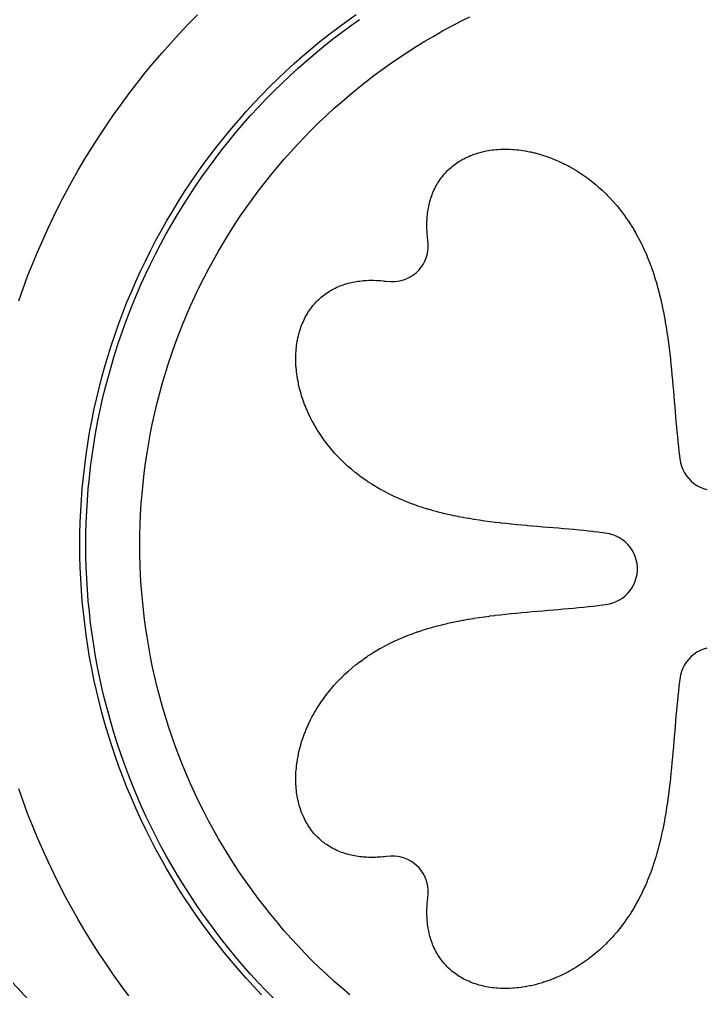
# Model space of a CAD drawing. Header units: metres. Extents: x 10 to 1210, y 10 to 2773.
# Drawn here: x 792.9 to 907.3, y 1684.5 to 1846.6 of the extents above; entities that cross this region are included whole.
import ezdxf

# ---------------------------------------------------------------- set-up
doc = ezdxf.new("R2010")
doc.units = ezdxf.units.M
for name, color, linetype in [('ACIKLIK', 5, 'Continuous'), ('CAM_SABLON', 4, 'Continuous'), ('DIS_KENAR_V91_Z3', 1, 'Continuous'), ('LAMBA_T4_Z4', 3, 'Continuous')]:
    doc.layers.add(name, color=color, linetype=linetype)

msp = doc.modelspace()

# ---------------------------------------------------------------- linework, layer by layer
at = {"layer": 'ACIKLIK'}
msp.add_lwpolyline([(848.01, 1683.93), (846.71, 1685.04), (845.43, 1686.17), (844.16, 1687.33), (842.92, 1688.51), (841.7, 1689.7), (840.51, 1690.92), (839.33, 1692.16), (838.17, 1693.43), (837.04, 1694.71), (835.93, 1696.01), (834.84, 1697.33), (833.78, 1698.67), (832.73, 1700.02), (831.72, 1701.4), (830.72, 1702.79), (829.76, 1704.2), (828.81, 1705.63), (827.89, 1707.07), (827, 1708.53), (826.13, 1710), (825.29, 1711.49), (824.47, 1712.99), (823.68, 1714.51), (822.92, 1716.04), (822.18, 1717.58), (821.47, 1719.14), (820.79, 1720.71), (820.14, 1722.29), (819.51, 1723.88), (818.91, 1725.48), (818.34, 1727.09), (817.8, 1728.72), (817.28, 1730.35), (816.8, 1731.99), (816.34, 1733.64), (815.91, 1735.29), (815.51, 1736.96), (815.14, 1738.62), (814.8, 1740.3), (814.49, 1741.98), (814.21, 1743.67), (813.95, 1745.36), (813.73, 1747.06), (813.54, 1748.76), (813.37, 1750.46), (813.24, 1752.16), (813.14, 1753.87), (813.06, 1755.58), (813.02, 1757.29), (813, 1759), (813.02, 1760.71), (813.06, 1762.42), (813.14, 1764.13), (813.24, 1765.84), (813.37, 1767.54), (813.54, 1769.24), (813.73, 1770.94), (813.95, 1772.64), (814.21, 1774.33), (814.49, 1776.02), (814.8, 1777.7), (815.14, 1779.38), (815.51, 1781.04), (815.91, 1782.71), (816.34, 1784.36), (816.8, 1786.01), (817.28, 1787.65), (817.8, 1789.28), (818.34, 1790.91), (818.91, 1792.52), (819.51, 1794.12), (820.14, 1795.71), (820.79, 1797.29), (821.47, 1798.86), (822.18, 1800.42), (822.92, 1801.96), (823.68, 1803.49), (824.47, 1805.01), (825.29, 1806.51), (826.13, 1808), (827, 1809.47), (827.89, 1810.93), (828.81, 1812.37), (829.76, 1813.8), (830.72, 1815.21), (831.72, 1816.6), (832.73, 1817.98), (833.78, 1819.33), (834.84, 1820.67), (835.93, 1821.99), (837.04, 1823.29), (838.17, 1824.57), (839.33, 1825.84), (840.51, 1827.08), (841.7, 1828.3), (842.92, 1829.49), (844.16, 1830.67), (845.43, 1831.83), (846.71, 1832.96), (848.01, 1834.07), (849.33, 1835.16), (850.67, 1836.22), (852.02, 1837.27), (853.4, 1838.28), (854.79, 1839.28), (856.2, 1840.24), (857.63, 1841.19), (859.07, 1842.11), (860.53, 1843), (862, 1843.87), (863.49, 1844.71), (864.99, 1845.53), (866.51, 1846.32), (868.04, 1847.08)], dxfattribs=at)
at = {"layer": 'CAM_SABLON'}
msp.add_lwpolyline([(835.34, 1683.34), (834.03, 1684.67), (832.75, 1686.03), (831.48, 1687.4), (830.25, 1688.8), (829.03, 1690.22), (827.85, 1691.66), (826.68, 1693.12), (825.55, 1694.61), (824.44, 1696.11), (823.35, 1697.63), (822.29, 1699.17), (821.26, 1700.72), (820.26, 1702.3), (819.28, 1703.89), (818.34, 1705.5), (817.42, 1707.13), (816.53, 1708.77), (815.66, 1710.42), (814.83, 1712.09), (814.03, 1713.78), (813.25, 1715.48), (812.51, 1717.19), (811.79, 1718.92), (811.11, 1720.65), (810.45, 1722.4), (809.83, 1724.16), (809.24, 1725.94), (808.68, 1727.72), (808.15, 1729.51), (807.65, 1731.31), (807.18, 1733.11), (806.74, 1734.93), (806.34, 1736.75), (805.97, 1738.58), (805.63, 1740.42), (805.32, 1742.26), (805.04, 1744.11), (804.8, 1745.96), (804.59, 1747.82), (804.41, 1749.67), (804.26, 1751.54), (804.15, 1753.4), (804.07, 1755.27), (804.02, 1757.13), (804, 1759), (804.02, 1760.87), (804.07, 1762.73), (804.15, 1764.6), (804.26, 1766.46), (804.41, 1768.33), (804.59, 1770.18), (804.8, 1772.04), (805.04, 1773.89), (805.32, 1775.74), (805.63, 1777.58), (805.97, 1779.42), (806.34, 1781.25), (806.74, 1783.07), (807.18, 1784.89), (807.65, 1786.69), (808.15, 1788.49), (808.68, 1790.28), (809.24, 1792.06), (809.83, 1793.84), (810.45, 1795.6), (811.11, 1797.35), (811.79, 1799.08), (812.51, 1800.81), (813.25, 1802.52), (814.03, 1804.22), (814.83, 1805.91), (815.66, 1807.58), (816.53, 1809.23), (817.42, 1810.87), (818.34, 1812.5), (819.28, 1814.11), (820.26, 1815.7), (821.26, 1817.28), (822.29, 1818.83), (823.35, 1820.37), (824.44, 1821.89), (825.55, 1823.39), (826.68, 1824.88), (827.85, 1826.34), (829.03, 1827.78), (830.25, 1829.2), (831.48, 1830.6), (832.75, 1831.97), (834.03, 1833.33), (835.34, 1834.66), (836.67, 1835.97), (838.03, 1837.25), (839.4, 1838.52), (840.8, 1839.75), (842.22, 1840.97), (843.66, 1842.15), (845.12, 1843.32), (846.61, 1844.45), (848.11, 1845.56), (849.63, 1846.65)], dxfattribs=at)
at = {"layer": 'DIS_KENAR_V91_Z3'}
for points in [[(792.81, 1799.7), (793.54, 1801.75), (794.3, 1803.8), (795.1, 1805.83), (795.94, 1807.84), (796.81, 1809.84), (797.71, 1811.83), (798.65, 1813.8), (799.62, 1815.75), (800.63, 1817.68), (801.67, 1819.6), (802.75, 1821.5), (803.85, 1823.38), (804.99, 1825.24), (806.17, 1827.08), (807.37, 1828.9), (808.61, 1830.7), (809.87, 1832.47), (811.17, 1834.23), (812.5, 1835.96), (813.86, 1837.67), (815.24, 1839.35), (816.66, 1841.01), (818.11, 1842.64), (819.58, 1844.25), (821.08, 1845.83), (822.61, 1847.39)], [(907.52, 1741.77), (906.95, 1741.59), (906.4, 1741.36), (905.88, 1741.08), (905.39, 1740.74), (904.93, 1740.36), (904.51, 1739.93), (904.14, 1739.47), (903.82, 1738.97), (903.54, 1738.44), (903.32, 1737.88), (903.16, 1737.31), (903.03, 1736.57), (902.98, 1736.21), (902.98, 1736.15), (902.89, 1735.42), (902.88, 1735.36), (902.8, 1734.62), (902.79, 1734.57), (902.71, 1733.81), (902.7, 1733.77), (902.62, 1733), (902.54, 1732.17), (902.46, 1731.34), (902.39, 1730.5), (902.31, 1729.65), (902.24, 1728.79), (902.17, 1727.93), (902.09, 1727.06), (902.02, 1726.19), (901.95, 1725.32), (901.95, 1725.32), (901.87, 1724.45), (901.87, 1724.44), (901.8, 1723.58), (901.79, 1723.56), (901.72, 1722.7), (901.71, 1722.68), (901.63, 1721.82), (901.63, 1721.79), (901.55, 1720.94), (901.54, 1720.9), (901.45, 1720.05), (901.45, 1720.02), (901.36, 1719.17), (901.35, 1719.13), (901.25, 1718.29), (901.25, 1718.24), (901.14, 1717.4), (901.14, 1717.35), (901.02, 1716.52), (901.02, 1716.47), (900.9, 1715.64), (900.89, 1715.58), (900.76, 1714.77), (900.75, 1714.7), (900.62, 1713.89), (900.61, 1713.82), (900.47, 1713.02), (900.45, 1712.95), (900.3, 1712.15), (900.29, 1712.07), (900.13, 1711.29), (900.11, 1711.21), (899.94, 1710.43), (899.92, 1710.34), (899.74, 1709.58), (899.72, 1709.49), (899.53, 1708.73), (899.5, 1708.64), (899.3, 1707.89), (899.27, 1707.79), (899.06, 1707.06), (899.03, 1706.95), (898.8, 1706.23), (898.77, 1706.12), (898.52, 1705.37), (898.48, 1705.25), (898.23, 1704.55), (898.19, 1704.44), (897.93, 1703.75), (897.88, 1703.63), (897.61, 1702.96), (897.56, 1702.84), (897.28, 1702.18), (897.22, 1702.05), (896.93, 1701.41), (896.87, 1701.28), (896.56, 1700.65), (896.49, 1700.52), (896.17, 1699.9), (896.1, 1699.77), (895.77, 1699.16), (895.7, 1699.03), (895.36, 1698.44), (895.28, 1698.31), (894.92, 1697.73), (894.84, 1697.6), (894.47, 1697.03), (894.38, 1696.9), (894, 1696.35), (893.91, 1696.22), (893.52, 1695.69), (893.42, 1695.55), (893.01, 1695.03), (892.91, 1694.9), (892.5, 1694.4), (892.39, 1694.27), (891.96, 1693.78), (891.85, 1693.65), (891.41, 1693.18), (891.3, 1693.06), (890.85, 1692.6), (890.73, 1692.47), (890.27, 1692.03), (890.15, 1691.91), (889.68, 1691.48), (889.55, 1691.37), (889.07, 1690.96), (888.94, 1690.84), (888.46, 1690.45), (888.32, 1690.34), (887.82, 1689.96), (887.68, 1689.86), (887.18, 1689.49), (887.04, 1689.39), (886.53, 1689.05), (886.38, 1688.95), (885.87, 1688.62), (885.71, 1688.53), (885.2, 1688.22), (885.04, 1688.13), (884.52, 1687.84), (884.36, 1687.75), (883.83, 1687.48), (883.66, 1687.4), (883.13, 1687.15), (882.97, 1687.07), (882.44, 1686.83), (882.27, 1686.76), (881.73, 1686.55), (881.56, 1686.48), (881.03, 1686.28), (880.85, 1686.22), (880.32, 1686.04), (880.13, 1685.98), (879.61, 1685.83), (879.42, 1685.77), (878.9, 1685.64), (878.71, 1685.59), (878.19, 1685.47), (877.99, 1685.43), (877.48, 1685.33), (877.28, 1685.29), (876.78, 1685.21), (876.57, 1685.18), (876.08, 1685.12), (875.87, 1685.1), (875.38, 1685.06), (875.17, 1685.04), (874.69, 1685.02), (874.47, 1685.01), (874.01, 1685), (873.79, 1685), (873.34, 1685.01), (873.11, 1685.02), (872.68, 1685.05), (872.44, 1685.07), (872.02, 1685.11), (871.78, 1685.14), (871.38, 1685.19), (871.14, 1685.23), (870.75, 1685.3), (870.51, 1685.35), (870.14, 1685.43), (869.89, 1685.5), (869.54, 1685.59), (869.28, 1685.67), (868.95, 1685.77), (868.69, 1685.86), (868.38, 1685.98), (868.12, 1686.08), (867.83, 1686.21), (867.57, 1686.33), (867.29, 1686.46), (867.03, 1686.59), (866.77, 1686.73), (866.52, 1686.88), (866.27, 1687.03), (866.02, 1687.19), (865.79, 1687.35), (865.55, 1687.52), (865.33, 1687.68), (865.09, 1687.87), (864.89, 1688.04), (864.66, 1688.25), (864.47, 1688.42), (864.25, 1688.64), (864.08, 1688.82), (863.87, 1689.05), (863.7, 1689.24), (863.5, 1689.48), (863.35, 1689.67), (863.16, 1689.92), (863.02, 1690.13), (862.85, 1690.38), (862.71, 1690.6), (862.56, 1690.85), (862.43, 1691.08), (862.29, 1691.34), (862.17, 1691.58), (862.04, 1691.85), (861.93, 1692.1), (861.82, 1692.36), (861.72, 1692.63), (861.63, 1692.89), (861.53, 1693.17), (861.45, 1693.42), (861.37, 1693.72), (861.3, 1693.97), (861.23, 1694.28), (861.17, 1694.52), (861.11, 1694.84), (861.07, 1695.09), (861.02, 1695.42), (860.99, 1695.66), (860.95, 1696), (860.92, 1696.23), (860.9, 1696.59), (860.89, 1696.81), (860.87, 1697.18), (860.87, 1697.39), (860.86, 1697.78), (860.87, 1697.98), (860.88, 1698.37), (860.89, 1698.57), (860.91, 1698.97), (860.93, 1699.15), (860.97, 1699.56), (860.99, 1699.74), (861.03, 1700.06), (861.1, 1700.87), (861.1, 1701.45), (861.04, 1702.03), (860.92, 1702.6), (860.75, 1703.15), (860.52, 1703.69), (860.25, 1704.21), (859.92, 1704.69), (859.55, 1705.14), (859.14, 1705.55), (858.69, 1705.92), (858.21, 1706.25), (857.69, 1706.52), (857.15, 1706.75), (856.6, 1706.92), (856.03, 1707.04), (855.45, 1707.1), (854.86, 1707.1), (854.11, 1707.03), (854.11, 1707.03), (853.74, 1706.99), (853.56, 1706.97), (853.15, 1706.93), (852.97, 1706.91), (852.57, 1706.89), (852.37, 1706.88), (851.98, 1706.87), (851.78, 1706.86), (851.39, 1706.87), (851.18, 1706.87), (850.81, 1706.89), (850.59, 1706.9), (850.23, 1706.92), (850, 1706.95), (849.66, 1706.99), (849.42, 1707.02), (849.09, 1707.07), (848.84, 1707.11), (848.52, 1707.17), (848.28, 1707.23), (847.97, 1707.3), (847.72, 1707.37), (847.42, 1707.45), (847.17, 1707.53), (846.89, 1707.63), (846.63, 1707.72), (846.36, 1707.82), (846.1, 1707.93), (845.85, 1708.04), (845.58, 1708.17), (845.34, 1708.29), (845.08, 1708.43), (844.85, 1708.56), (844.6, 1708.71), (844.38, 1708.85), (844.13, 1709.02), (843.92, 1709.16), (843.67, 1709.35), (843.48, 1709.5), (843.24, 1709.7), (843.05, 1709.87), (842.82, 1710.08), (842.64, 1710.25), (842.42, 1710.47), (842.25, 1710.66), (842.04, 1710.89), (841.87, 1711.09), (841.68, 1711.33), (841.52, 1711.55), (841.35, 1711.79), (841.19, 1712.02), (841.03, 1712.27), (840.88, 1712.52), (840.73, 1712.77), (840.59, 1713.03), (840.46, 1713.29), (840.33, 1713.57), (840.21, 1713.83), (840.08, 1714.12), (839.98, 1714.38), (839.86, 1714.69), (839.77, 1714.95), (839.67, 1715.28), (839.59, 1715.54), (839.5, 1715.89), (839.43, 1716.14), (839.35, 1716.51), (839.3, 1716.75), (839.23, 1717.14), (839.19, 1717.38), (839.14, 1717.78), (839.11, 1718.02), (839.07, 1718.44), (839.05, 1718.68), (839.02, 1719.11), (839.01, 1719.34), (839, 1719.79), (839, 1720.01), (839.01, 1720.47), (839.02, 1720.69), (839.04, 1721.17), (839.06, 1721.38), (839.1, 1721.87), (839.12, 1722.08), (839.18, 1722.57), (839.21, 1722.78), (839.29, 1723.28), (839.33, 1723.48), (839.43, 1723.99), (839.47, 1724.19), (839.59, 1724.71), (839.64, 1724.9), (839.77, 1725.42), (839.83, 1725.61), (839.98, 1726.13), (840.04, 1726.32), (840.22, 1726.85), (840.28, 1727.03), (840.48, 1727.56), (840.55, 1727.73), (840.76, 1728.27), (840.83, 1728.44), (841.07, 1728.97), (841.15, 1729.13), (841.4, 1729.66), (841.48, 1729.83), (841.75, 1730.36), (841.84, 1730.52), (842.13, 1731.04), (842.22, 1731.2), (842.53, 1731.71), (842.62, 1731.87), (842.95, 1732.38), (843.05, 1732.53), (843.39, 1733.04), (843.49, 1733.18), (843.86, 1733.68), (843.96, 1733.82), (844.34, 1734.32), (844.45, 1734.46), (844.84, 1734.94), (844.96, 1735.07), (845.37, 1735.55), (845.48, 1735.68), (845.91, 1736.15), (846.03, 1736.27), (846.47, 1736.73), (846.6, 1736.85), (847.06, 1737.3), (847.18, 1737.41), (847.65, 1737.85), (847.78, 1737.96), (848.27, 1738.39), (848.4, 1738.5), (848.9, 1738.91), (849.03, 1739.01), (849.55, 1739.42), (849.69, 1739.52), (850.22, 1739.91), (850.35, 1740), (850.9, 1740.38), (851.03, 1740.47), (851.6, 1740.84), (851.73, 1740.92), (852.31, 1741.28), (852.44, 1741.36), (853.03, 1741.7), (853.16, 1741.77), (853.77, 1742.1), (853.9, 1742.17), (854.52, 1742.49), (854.65, 1742.56), (855.28, 1742.87), (855.41, 1742.93), (856.05, 1743.22), (856.18, 1743.28), (856.84, 1743.56), (856.96, 1743.61), (857.63, 1743.88), (857.75, 1743.93), (858.44, 1744.19), (858.55, 1744.23), (859.25, 1744.48), (859.36, 1744.52), (860.03, 1744.74), (860.13, 1744.77), (860.86, 1745), (860.97, 1745.03), (861.7, 1745.24), (861.8, 1745.27), (862.55, 1745.48), (862.65, 1745.5), (863.4, 1745.69), (863.5, 1745.72), (864.26, 1745.9), (864.35, 1745.92), (865.13, 1746.09), (865.21, 1746.11), (866, 1746.27), (866.08, 1746.29), (866.88, 1746.44), (866.95, 1746.45), (867.76, 1746.6), (867.83, 1746.61), (868.64, 1746.74), (868.71, 1746.75), (869.53, 1746.88), (869.59, 1746.89), (870.42, 1747.01), (870.47, 1747.02), (871.31, 1747.13), (871.36, 1747.14), (872.2, 1747.24), (872.24, 1747.25), (873.09, 1747.35), (873.13, 1747.35), (873.98, 1747.45), (874.02, 1747.45), (874.87, 1747.54), (874.91, 1747.54), (875.76, 1747.63), (875.79, 1747.63), (876.65, 1747.71), (876.68, 1747.71), (877.54, 1747.79), (877.56, 1747.79), (878.43, 1747.87), (878.44, 1747.87), (879.31, 1747.95), (879.32, 1747.95), (880.18, 1748.02), (881.06, 1748.09), (881.92, 1748.17), (882.77, 1748.24), (883.62, 1748.31), (884.46, 1748.38), (885.3, 1748.46), (886.13, 1748.54), (886.95, 1748.62), (887.77, 1748.7), (887.81, 1748.71), (888.57, 1748.79), (888.62, 1748.8), (889.36, 1748.88), (889.42, 1748.89), (890.15, 1748.98), (890.21, 1748.98), (890.57, 1749.03), (891.31, 1749.16), (891.88, 1749.32), (892.44, 1749.54), (892.97, 1749.82), (893.47, 1750.14), (893.93, 1750.51), (894.36, 1750.93), (894.74, 1751.39), (895.08, 1751.88), (895.36, 1752.4), (895.59, 1752.95), (895.77, 1753.52), (895.89, 1754.11), (895.95, 1754.7), (895.95, 1755.3), (895.89, 1755.89), (895.77, 1756.48), (895.59, 1757.05), (895.36, 1757.6), (895.08, 1758.12), (894.74, 1758.61), (894.36, 1759.07), (893.93, 1759.49), (893.47, 1759.86), (892.97, 1760.18), (892.44, 1760.46), (891.88, 1760.68), (891.31, 1760.84), (890.57, 1760.97), (890.21, 1761.02), (890.15, 1761.02), (889.42, 1761.11), (889.36, 1761.12), (888.62, 1761.2), (888.57, 1761.21), (887.81, 1761.29), (887.77, 1761.3), (887, 1761.38), (886.17, 1761.46), (885.34, 1761.54), (884.5, 1761.61), (883.65, 1761.69), (882.79, 1761.76), (881.93, 1761.83), (881.06, 1761.91), (880.19, 1761.98), (879.32, 1762.05), (879.32, 1762.05), (878.45, 1762.13), (878.44, 1762.13), (877.58, 1762.2), (877.56, 1762.21), (876.7, 1762.28), (876.68, 1762.29), (875.82, 1762.37), (875.79, 1762.37), (874.94, 1762.45), (874.9, 1762.46), (874.05, 1762.55), (874.02, 1762.55), (873.17, 1762.64), (873.13, 1762.65), (872.29, 1762.75), (872.24, 1762.75), (871.4, 1762.86), (871.35, 1762.86), (870.52, 1762.98), (870.47, 1762.98), (869.64, 1763.1), (869.58, 1763.11), (868.77, 1763.24), (868.7, 1763.25), (867.89, 1763.38), (867.82, 1763.39), (867.02, 1763.53), (866.95, 1763.55), (866.15, 1763.7), (866.07, 1763.71), (865.29, 1763.87), (865.21, 1763.89), (864.43, 1764.06), (864.34, 1764.08), (863.58, 1764.26), (863.49, 1764.28), (862.73, 1764.47), (862.64, 1764.5), (861.89, 1764.7), (861.79, 1764.73), (861.06, 1764.94), (860.95, 1764.97), (860.23, 1765.2), (860.12, 1765.23), (859.37, 1765.48), (859.25, 1765.52), (858.55, 1765.77), (858.44, 1765.81), (857.75, 1766.07), (857.63, 1766.12), (856.96, 1766.39), (856.84, 1766.44), (856.18, 1766.72), (856.05, 1766.78), (855.41, 1767.07), (855.28, 1767.13), (854.65, 1767.44), (854.52, 1767.51), (853.9, 1767.83), (853.77, 1767.9), (853.16, 1768.23), (853.03, 1768.3), (852.44, 1768.64), (852.31, 1768.72), (851.73, 1769.08), (851.6, 1769.16), (851.03, 1769.53), (850.9, 1769.62), (850.35, 1770), (850.22, 1770.09), (849.69, 1770.48), (849.55, 1770.58), (849.03, 1770.99), (848.9, 1771.09), (848.4, 1771.5), (848.27, 1771.61), (847.78, 1772.04), (847.65, 1772.15), (847.18, 1772.59), (847.06, 1772.7), (846.6, 1773.15), (846.47, 1773.27), (846.03, 1773.73), (845.91, 1773.85), (845.48, 1774.32), (845.37, 1774.45), (844.96, 1774.93), (844.84, 1775.06), (844.45, 1775.54), (844.34, 1775.68), (843.96, 1776.18), (843.86, 1776.32), (843.49, 1776.82), (843.39, 1776.96), (843.05, 1777.47), (842.95, 1777.62), (842.62, 1778.13), (842.53, 1778.29), (842.22, 1778.8), (842.13, 1778.96), (841.84, 1779.48), (841.75, 1779.64), (841.48, 1780.17), (841.4, 1780.34), (841.15, 1780.87), (841.07, 1781.03), (840.83, 1781.56), (840.76, 1781.73), (840.55, 1782.27), (840.48, 1782.44), (840.28, 1782.97), (840.22, 1783.15), (840.04, 1783.68), (839.98, 1783.87), (839.83, 1784.39), (839.77, 1784.58), (839.64, 1785.1), (839.59, 1785.29), (839.47, 1785.81), (839.43, 1786.01), (839.33, 1786.52), (839.29, 1786.72), (839.21, 1787.22), (839.18, 1787.43), (839.12, 1787.92), (839.1, 1788.13), (839.06, 1788.62), (839.04, 1788.83), (839.02, 1789.31), (839.01, 1789.53), (839, 1789.99), (839, 1790.21), (839.01, 1790.66), (839.02, 1790.89), (839.05, 1791.32), (839.07, 1791.56), (839.11, 1791.98), (839.14, 1792.22), (839.19, 1792.62), (839.23, 1792.86), (839.3, 1793.25), (839.35, 1793.49), (839.43, 1793.86), (839.5, 1794.11), (839.59, 1794.46), (839.67, 1794.72), (839.77, 1795.05), (839.86, 1795.31), (839.98, 1795.62), (840.08, 1795.88), (840.21, 1796.17), (840.33, 1796.43), (840.46, 1796.71), (840.59, 1796.97), (840.73, 1797.23), (840.88, 1797.48), (841.03, 1797.73), (841.19, 1797.98), (841.35, 1798.21), (841.52, 1798.45), (841.68, 1798.67), (841.87, 1798.91), (842.04, 1799.11), (842.25, 1799.34), (842.42, 1799.53), (842.64, 1799.75), (842.82, 1799.92), (843.05, 1800.13), (843.24, 1800.3), (843.48, 1800.5), (843.67, 1800.65), (843.92, 1800.84), (844.13, 1800.98), (844.38, 1801.15), (844.6, 1801.29), (844.85, 1801.44), (845.08, 1801.57), (845.34, 1801.71), (845.58, 1801.83), (845.85, 1801.96), (846.1, 1802.07), (846.36, 1802.18), (846.63, 1802.28), (846.89, 1802.37), (847.17, 1802.47), (847.42, 1802.55), (847.72, 1802.63), (847.97, 1802.7), (848.28, 1802.77), (848.52, 1802.83), (848.84, 1802.89), (849.09, 1802.93), (849.42, 1802.98), (849.66, 1803.01), (850, 1803.05), (850.23, 1803.08), (850.59, 1803.1), (850.81, 1803.11), (851.18, 1803.13), (851.39, 1803.13), (851.78, 1803.14), (851.98, 1803.13), (852.37, 1803.12), (852.57, 1803.11), (852.97, 1803.09), (853.15, 1803.07), (853.56, 1803.03), (853.74, 1803.01), (854.06, 1802.97), (854.87, 1802.9), (855.45, 1802.9), (856.03, 1802.96), (856.6, 1803.08), (857.15, 1803.25), (857.69, 1803.48), (858.21, 1803.75), (858.69, 1804.08), (859.14, 1804.45), (859.55, 1804.86), (859.92, 1805.31), (860.25, 1805.79), (860.52, 1806.31), (860.75, 1806.85), (860.92, 1807.4), (861.04, 1807.97), (861.1, 1808.55), (861.1, 1809.14), (861.03, 1809.89), (860.99, 1810.26), (860.97, 1810.44), (860.93, 1810.85), (860.91, 1811.03), (860.89, 1811.43), (860.88, 1811.63), (860.87, 1812.02), (860.86, 1812.22), (860.87, 1812.61), (860.87, 1812.82), (860.89, 1813.19), (860.9, 1813.41), (860.92, 1813.77), (860.95, 1814), (860.99, 1814.34), (861.02, 1814.58), (861.07, 1814.91), (861.11, 1815.16), (861.17, 1815.48), (861.23, 1815.72), (861.3, 1816.03), (861.37, 1816.28), (861.45, 1816.58), (861.53, 1816.83), (861.63, 1817.11), (861.72, 1817.37), (861.82, 1817.64), (861.93, 1817.9), (862.04, 1818.15), (862.17, 1818.42), (862.29, 1818.66), (862.43, 1818.92), (862.56, 1819.15), (862.71, 1819.4), (862.85, 1819.62), (863.02, 1819.87), (863.16, 1820.08), (863.35, 1820.33), (863.5, 1820.52), (863.7, 1820.76), (863.87, 1820.95), (864.08, 1821.18), (864.25, 1821.36), (864.47, 1821.58), (864.66, 1821.75), (864.89, 1821.96), (865.09, 1822.13), (865.33, 1822.32), (865.55, 1822.48), (865.79, 1822.65), (866.02, 1822.81), (866.27, 1822.97), (866.52, 1823.12), (866.77, 1823.27), (867.03, 1823.41), (867.29, 1823.54), (867.57, 1823.67), (867.83, 1823.79), (868.12, 1823.92), (868.38, 1824.02), (868.69, 1824.14), (868.95, 1824.23), (869.28, 1824.33), (869.54, 1824.41), (869.89, 1824.5), (870.14, 1824.57), (870.51, 1824.65), (870.75, 1824.7), (871.14, 1824.77), (871.38, 1824.81), (871.78, 1824.86), (872.02, 1824.89), (872.44, 1824.93), (872.68, 1824.95), (873.11, 1824.98), (873.34, 1824.99), (873.79, 1825), (874.01, 1825), (874.47, 1824.99), (874.69, 1824.98), (875.17, 1824.96), (875.38, 1824.94), (875.87, 1824.9), (876.08, 1824.88), (876.57, 1824.82), (876.78, 1824.79), (877.28, 1824.71), (877.48, 1824.67), (877.99, 1824.57), (878.19, 1824.53), (878.71, 1824.41), (878.9, 1824.36), (879.42, 1824.23), (879.61, 1824.17), (880.13, 1824.02), (880.32, 1823.96), (880.85, 1823.78), (881.03, 1823.72), (881.56, 1823.52), (881.73, 1823.45), (882.27, 1823.24), (882.44, 1823.17), (882.97, 1822.93), (883.13, 1822.85), (883.66, 1822.6), (883.83, 1822.52), (884.36, 1822.25), (884.52, 1822.16), (885.04, 1821.87), (885.2, 1821.78), (885.71, 1821.47), (885.87, 1821.38), (886.38, 1821.05), (886.53, 1820.95), (887.04, 1820.61), (887.18, 1820.51), (887.68, 1820.14), (887.82, 1820.04), (888.32, 1819.66), (888.46, 1819.55), (888.94, 1819.16), (889.07, 1819.04), (889.55, 1818.63), (889.68, 1818.52), (890.15, 1818.09), (890.27, 1817.97), (890.73, 1817.53), (890.85, 1817.4), (891.3, 1816.94), (891.41, 1816.82), (891.85, 1816.35), (891.96, 1816.22), (892.39, 1815.73), (892.5, 1815.6), (892.91, 1815.1), (893.01, 1814.97), (893.42, 1814.45), (893.52, 1814.31), (893.91, 1813.78), (894, 1813.65), (894.38, 1813.1), (894.47, 1812.97), (894.84, 1812.4), (894.92, 1812.27), (895.28, 1811.69), (895.36, 1811.56), (895.7, 1810.97), (895.77, 1810.84), (896.1, 1810.23), (896.17, 1810.1), (896.49, 1809.48), (896.56, 1809.35), (896.87, 1808.72), (896.93, 1808.59), (897.22, 1807.95), (897.28, 1807.82), (897.56, 1807.16), (897.61, 1807.04), (897.88, 1806.37), (897.93, 1806.25), (898.19, 1805.56), (898.23, 1805.45), (898.48, 1804.75), (898.52, 1804.64), (898.74, 1803.97), (898.77, 1803.87), (899, 1803.14), (899.03, 1803.03), (899.24, 1802.3), (899.27, 1802.2), (899.48, 1801.45), (899.5, 1801.35), (899.69, 1800.6), (899.72, 1800.5), (899.9, 1799.74), (899.92, 1799.65), (900.09, 1798.87), (900.11, 1798.79), (900.27, 1798), (900.29, 1797.92), (900.44, 1797.12), (900.45, 1797.05), (900.6, 1796.24), (900.61, 1796.17), (900.74, 1795.36), (900.75, 1795.29), (900.88, 1794.47), (900.89, 1794.41), (901.01, 1793.58), (901.02, 1793.53), (901.13, 1792.69), (901.14, 1792.64), (901.24, 1791.8), (901.25, 1791.76), (901.35, 1790.91), (901.35, 1790.87), (901.45, 1790.02), (901.45, 1789.98), (901.54, 1789.13), (901.54, 1789.09), (901.63, 1788.24), (901.63, 1788.21), (901.71, 1787.35), (901.71, 1787.32), (901.79, 1786.46), (901.79, 1786.44), (901.87, 1785.57), (901.87, 1785.56), (901.95, 1784.69), (901.95, 1784.68), (902.02, 1783.82), (902.09, 1782.94), (902.17, 1782.08), (902.24, 1781.23), (902.31, 1780.38), (902.38, 1779.54), (902.46, 1778.7), (902.54, 1777.87), (902.62, 1777.05), (902.7, 1776.23), (902.71, 1776.19), (902.79, 1775.43), (902.8, 1775.38), (902.88, 1774.64), (902.89, 1774.58), (902.98, 1773.85), (902.98, 1773.79), (903.03, 1773.43), (903.16, 1772.69), (903.32, 1772.12), (903.54, 1771.56), (903.82, 1771.03), (904.14, 1770.53), (904.51, 1770.07), (904.93, 1769.64), (905.39, 1769.26), (905.88, 1768.92), (906.4, 1768.64), (906.95, 1768.41), (907.52, 1768.23)], [(811.17, 1683.77), (809.87, 1685.53), (808.61, 1687.3), (807.37, 1689.1), (806.17, 1690.92), (804.99, 1692.76), (803.85, 1694.62), (802.75, 1696.5), (801.67, 1698.4), (800.63, 1700.32), (799.62, 1702.25), (798.65, 1704.2), (797.71, 1706.17), (796.81, 1708.16), (795.94, 1710.16), (795.1, 1712.17), (794.3, 1714.2), (793.54, 1716.25), (792.81, 1718.3)], [(791.77, 1686.02), (794.42, 1683.11)]]:
    msp.add_lwpolyline(points, dxfattribs=at)
at = {"layer": 'LAMBA_T4_Z4'}
msp.add_lwpolyline([(833.31, 1683.98), (832.01, 1685.34), (830.74, 1686.73), (829.49, 1688.15), (828.27, 1689.58), (827.07, 1691.03), (825.9, 1692.51), (824.75, 1694), (823.63, 1695.52), (822.53, 1697.05), (821.46, 1698.61), (820.42, 1700.18), (819.41, 1701.77), (818.43, 1703.38), (817.47, 1705), (816.54, 1706.64), (815.64, 1708.3), (814.77, 1709.97), (813.93, 1711.66), (813.12, 1713.36), (812.34, 1715.07), (811.59, 1716.8), (810.86, 1718.54), (810.17, 1720.3), (809.51, 1722.06), (808.88, 1723.84), (808.29, 1725.63), (807.72, 1727.42), (807.18, 1729.23), (806.68, 1731.05), (806.21, 1732.87), (805.77, 1734.71), (805.36, 1736.55), (804.98, 1738.39), (804.64, 1740.25), (804.33, 1742.11), (804.05, 1743.97), (803.81, 1745.84), (803.59, 1747.71), (803.41, 1749.59), (803.26, 1751.47), (803.15, 1753.35), (803.07, 1755.23), (803.02, 1757.12), (803, 1759), (803.02, 1760.88), (803.07, 1762.77), (803.15, 1764.65), (803.26, 1766.53), (803.41, 1768.41), (803.59, 1770.29), (803.81, 1772.16), (804.05, 1774.03), (804.33, 1775.89), (804.64, 1777.75), (804.98, 1779.61), (805.36, 1781.45), (805.77, 1783.29), (806.21, 1785.13), (806.68, 1786.95), (807.18, 1788.77), (807.72, 1790.58), (808.29, 1792.37), (808.88, 1794.16), (809.51, 1795.94), (810.17, 1797.7), (810.86, 1799.46), (811.59, 1801.2), (812.34, 1802.93), (813.12, 1804.64), (813.93, 1806.34), (814.77, 1808.03), (815.64, 1809.7), (816.54, 1811.36), (817.47, 1813), (818.43, 1814.62), (819.41, 1816.23), (820.42, 1817.82), (821.46, 1819.39), (822.53, 1820.95), (823.63, 1822.48), (824.75, 1824), (825.9, 1825.49), (827.07, 1826.97), (828.27, 1828.42), (829.49, 1829.85), (830.74, 1831.27), (832.01, 1832.66), (833.31, 1834.02), (834.63, 1835.37), (835.98, 1836.69), (837.34, 1837.99), (838.73, 1839.26), (840.15, 1840.51), (841.58, 1841.73), (843.03, 1842.93), (844.51, 1844.1), (846, 1845.25), (847.52, 1846.37), (849.05, 1847.47)], dxfattribs=at)

doc.saveas('drawing.dxf')
